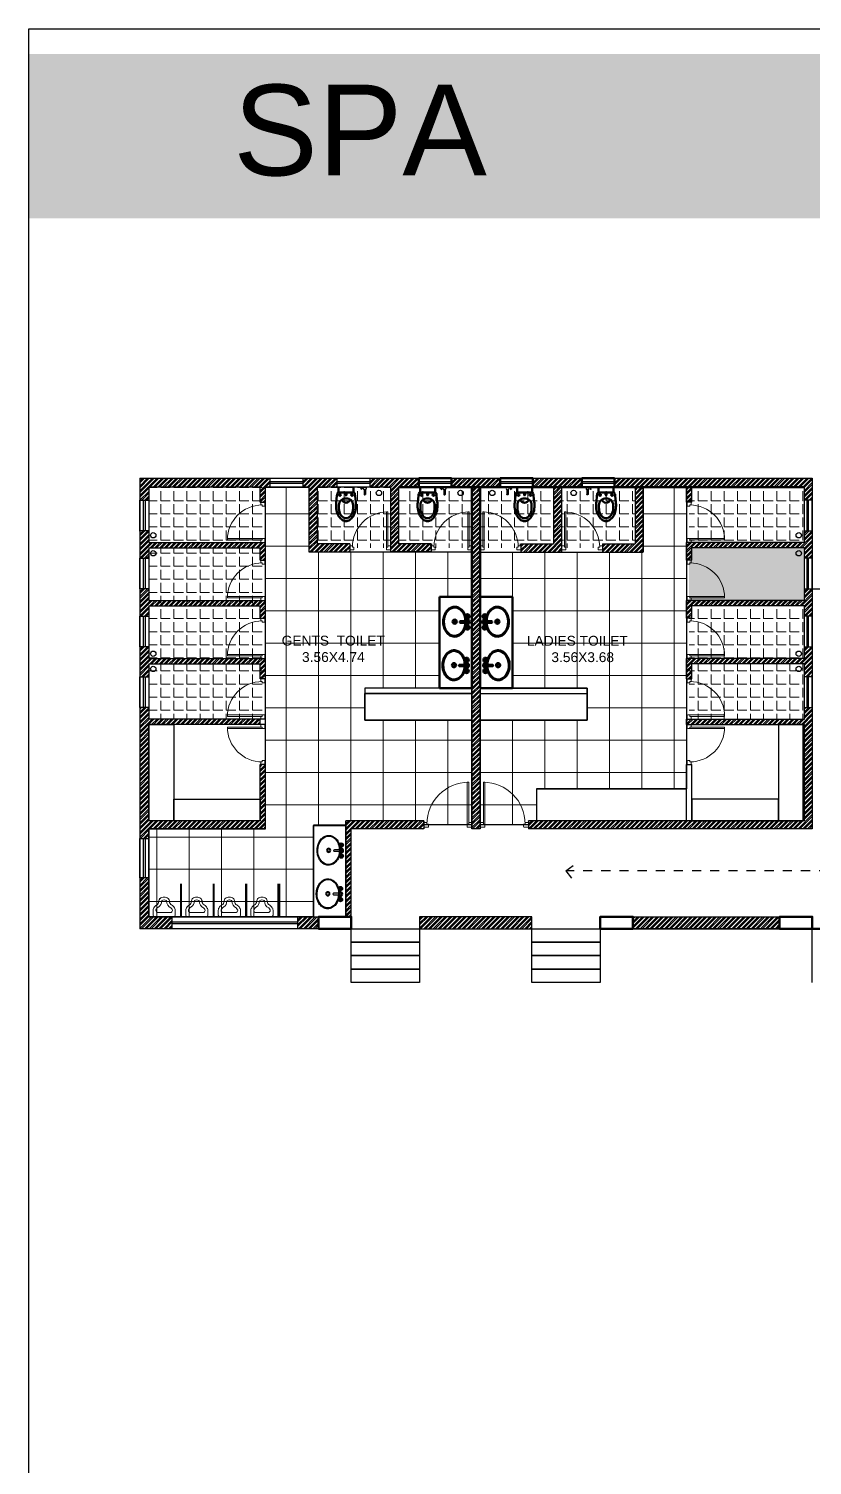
# Model space of a CAD drawing. Header units: millimetres. Extents: x 1521 to 3683, y 1649 to 3322.
# Drawn here: x 1597.87 to 1606.5, y 1661.38 to 1677.22 of the extents above; entities that cross this region are included whole.
import ezdxf

# ---------------------------------------------------------------- set-up
doc = ezdxf.new("R2010")
doc.units = ezdxf.units.MM
doc.header["$LTSCALE"] = 0.1
doc.linetypes.add('DASHED2', pattern=[0.375, 0.25, -0.125])
for name, color, linetype, lineweight in [('DOOR', 8, 'Continuous', 15), ('ELEVATION', 54, 'Continuous', 9), ('plan wall', 7, 'Continuous', 25), ('WALL', 7, 'Continuous', 50)]:
    doc.layers.add(name, color=color, linetype=linetype, lineweight=lineweight)
doc.styles.add('WORKING', font='ARIALN.TTF')
pattern_1 = [(45, (959.437575, 807.466503), (-0.0265249055, 0.0265249055), []), (45, (959.437575, 807.48526), (-0.0265249055, 0.0265249055), [])]
pattern_2 = [(0, (684.8491, 958.43004), (0, 0.144420742), [0.105033267, -0.039387475]), (90, (684.8491, 958.43004), (-0.144420742, 0), [0.105033267, -0.039387475])]
pattern_3 = [(0, (684.8491, 958.43004), (0, 0.35636287), []), (90, (684.8491, 958.43004), (-0.35636287, 0), [])]

# ---------------------------------------------------------------- blocks, each defined once
blk = doc.blocks.new('D75')
at = {"layer": 'DOOR'}
for p, q in [((0.05, 0.7), (0.05, 0.675)), ((0.05, 0.7), (0.075, 0.7)), ((0.05, 0.05), (0.05, 0.075)), ((0.05, 0.05), (0.075, 0.05))]:
    blk.add_line(p, q, dxfattribs=at)
for points in [[(0.075, 0.7), (0.075, 0.75), (0, 0.75), (0, 0.685)], [(0.01, 0.675), (0.05, 0.675)], [(0.075, 0.05), (0.075, 0), (0, 0), (0, 0.065)], [(0.01, 0.075), (0.05, 0.075)]]:
    blk.add_lwpolyline(points, dxfattribs=at)
blk.add_lwpolyline([(0.05, 0.075), (0.05, 0.05), (0.7, 0.05), (0.7, 0.075)], close=True, dxfattribs=at)
for centre, radius, start, end in [((0.01, 0.685), 0.01, 180, 270), ((0.05, 0.05), 0.65, 0, 90), ((0.01, 0.065), 0.01, 90, 180)]:
    blk.add_arc(centre, radius, start, end, dxfattribs=at)
blk = doc.blocks.new('Faucet - Bathroom top')
for p, q in [((-4.107, 0.125), (-4.375, 0.125)), ((-3.75, 0.4788), (-3.75, 0.75)), ((-3.5, 0.482), (-3.5, 0.75)), ((-3.1461, 0.125), (-2.875, 0.125)), ((3.143, 0.125), (2.875, 0.125)), ((3.5, 0.4788), (3.5, 0.75)), ((3.75, 0.482), (3.75, 0.75)), ((4.1039, 0.125), (4.375, 0.125)), ((-4.1039, -0.125), (-4.375, -0.125)), ((-3.75, -0.4821), (-3.75, -0.75)), ((-3.5, -0.4789), (-3.5, -0.75)), ((-3.143, -0.125), (-2.875, -0.125)), ((-0.5, -0.8639), (-0.5, -4.5)), ((0.5, -4.5), (0.5, -0.8631)), ((3.1461, -0.125), (2.875, -0.125)), ((3.5, -0.4821), (3.5, -0.75)), ((3.75, -0.4789), (3.75, -0.75)), ((4.107, -0.125), (4.375, -0.125))]:
    blk.add_line(p, q)
for centre, radius in [((-3.625, 0), 1.375), ((-4.625, 0), 0.2795), ((-3.625, 0), 0.5), ((-3.625, 1), 0.2795), ((-2.625, 0), 0.2795), ((0, 0), 0.5), ((3.625, 0), 1.375), ((2.625, 0), 0.2795), ((3.625, 0), 0.5), ((3.625, 1), 0.2795), ((4.625, 0), 0.2795), ((-3.625, -1), 0.2795), ((3.625, -1), 0.2795)]:
    blk.add_circle(centre, radius)
for centre, radius, start, end in [((-3.625, 0), 1, 105.2407, 164.2093), ((-3.625, 0), 1, 16.44125, 74.07887), ((0, 0), 1.5, 289.6514, 250.3603), ((0, 0), 1, 300.3431, 239.7554), ((3.625, 0), 1, 106.12, 164.0884), ((3.625, 0), 1, 16.23422, 73.90469), ((-3.625, 0), 1, 196.2342, 253.9047), ((-3.625, 0), 1, 286.12, 344.0884), ((0, -4.5), 0.5, 180, 0), ((3.625, 0), 1, 196.4413, 254.0789), ((3.625, 0), 1, 285.2407, 344.2093)]:
    blk.add_arc(centre, radius, start, end)
blk = doc.blocks.new('A$C491C4D06')
for p, q in [((0.102, 0.686), (-0.504, 0.687)), ((-0.504, 0.687), (-0.504, -1.017)), ((0.102, -1.017), (0.102, 0.686)), ((0.102, -1.017), (-0.504, -1.017))]:
    blk.add_line(p, q)
for centre, radius in [((-0.182, 0.225), 0.0386), ((-0.182, 0.225), 0.0243), ((-0.168, -0.587), 0.0386), ((-0.168, -0.587), 0.0243)]:
    blk.add_circle(centre, radius)
at = {"extrusion": (0, 0, -1)}
for centre in [(-0.182, 0.225), (-0.168, -0.587)]:
    blk.add_ellipse(centre, major_axis=(0.006, -0.265), ratio=0.757949, dxfattribs=at)
for points in [[(-0.176, -0.055), (-0.193, -0.055), (-0.21, -0.053), (-0.252, -0.041), (-0.278, -0.027), (-0.323, 0.012), (-0.342, 0.036), (-0.373, 0.093), (-0.384, 0.124), (-0.397, 0.191), (-0.399, 0.225), (-0.393, 0.293), (-0.386, 0.326), (-0.361, 0.387), (-0.345, 0.414), (-0.305, 0.459), (-0.281, 0.477), (-0.23, 0.5), (-0.203, 0.505), (-0.148, 0.502), (-0.121, 0.494), (-0.072, 0.466), (-0.049, 0.445), (-0.012, 0.396), (0.003, 0.367), (0.025, 0.305), (0.031, 0.271), (0.034, 0.202), (0.031, 0.168), (0.014, 0.103), (0.002, 0.073), (-0.032, 0.02), (-0.053, -0.003), (-0.099, -0.037), (-0.125, -0.048), (-0.16, -0.054), (-0.168, -0.055), (-0.176, -0.055)], [(-0.162, -0.867), (-0.179, -0.867), (-0.195, -0.865), (-0.238, -0.853), (-0.263, -0.839), (-0.308, -0.8), (-0.328, -0.776), (-0.358, -0.719), (-0.37, -0.688), (-0.383, -0.621), (-0.385, -0.587), (-0.379, -0.519), (-0.371, -0.486), (-0.347, -0.425), (-0.33, -0.398), (-0.29, -0.353), (-0.267, -0.335), (-0.216, -0.312), (-0.188, -0.307), (-0.134, -0.31), (-0.107, -0.318), (-0.058, -0.346), (-0.035, -0.367), (0.003, -0.416), (0.018, -0.445), (0.039, -0.508), (0.046, -0.541), (0.048, -0.61), (0.045, -0.644), (0.029, -0.709), (0.016, -0.74), (-0.017, -0.792), (-0.038, -0.815), (-0.085, -0.849), (-0.111, -0.86), (-0.146, -0.866), (-0.154, -0.867), (-0.162, -0.867)]]:
    blk.add_open_spline(points, degree=3, knots=[0, 0, 0, 0, 0.226401, 0.226401, 0.598061, 0.598061, 0.969721, 0.969721, 1.341381, 1.341381, 1.713041, 1.713041, 2.084701, 2.084701, 2.456361, 2.456361, 2.828021, 2.828021, 3.199681, 3.199681, 3.571341, 3.571341, 3.943001, 3.943001, 4.314661, 4.314661, 4.686321, 4.686321, 5.057982, 5.057982, 5.429642, 5.429642, 5.801302, 5.801302, 6.172962, 6.172962, 6.283185, 6.283185, 6.283185, 6.283185])
at = {"xscale": -0.0285377218567646, "yscale": 0.0285377218567646, "zscale": 0.0285377218568328, "rotation": 90}
for p in [(-0.419, 0.22), (-0.404, -0.592)]:
    blk.add_blockref('Faucet - Bathroom top', p, dxfattribs=at)
blk = doc.blocks.new('ura')
for p, q in [((66.969, 30.005), (66.969, 30.093)), ((67.344, 29.98), (66.994, 29.98)), ((67.019, 30.09), (67.019, 30.093)), ((67.169, 30.05), (67.059, 30.05)), ((67.279, 30.05), (67.169, 30.05)), ((67.319, 30.093), (67.319, 30.09)), ((67.369, 30.093), (67.369, 30.005))]:
    blk.add_line(p, q)
for centre, radius, start, end in [((67.044, 30.093), 0.075, 156.1133, 180), ((67.114, 30.062), 0.152, 128.8839, 156.1133), ((66.993, 30.256), 0.0797, 288.7154, 341.4146), ((67.114, 30.062), 0.102, 132.7845, 156.1133), ((66.993, 30.256), 0.13, 293.4922, 346.4131), ((67.189, 30.234), 0.12, 147.0632, 181.9449), ((67.109, 30.286), 0.025, 125.1069, 148.188), ((67.168, 30.203), 0.127, 89.6001, 125.1069), ((67.189, 30.234), 0.0704, 150.6587, 187.4696), ((67.168, 30.203), 0.0769, 89.34, 121.488), ((67.169, 30.203), 0.127, 54.8931, 90.3999), ((67.169, 30.203), 0.0769, 58.512, 90.66), ((67.148, 30.234), 0.0704, 19.899, 29.3413), ((67.344, 30.256), 0.13, 178.8425, 246.5078), ((67.228, 30.286), 0.025, 31.812, 54.8931), ((67.148, 30.234), 0.12, 358.0551, 32.9368), ((67.344, 30.256), 0.0797, 198.5854, 251.2846), ((67.223, 30.062), 0.102, 23.8867, 47.2155), ((67.223, 30.062), 0.152, 23.8867, 51.1161), ((67.294, 30.093), 0.075, 0, 23.8867), ((66.994, 30.005), 0.025, 180, 270), ((67.044, 30.093), 0.025, 156.1133, 180), ((67.059, 30.09), 0.04, 180, 270), ((67.279, 30.09), 0.04, 270, 0), ((67.294, 30.093), 0.025, 360, 23.8867), ((67.344, 30.005), 0.025, 270, 360)]:
    blk.add_arc(centre, radius, start, end)
blk = doc.blocks.new('A$C3F6A36EA')
h = blk.add_hatch(color=10)
h.set_gradient(color1=(22, 110, 12), color2=(129, 189, 10), tint=0.46)
h.paths.add_polyline_path([(-44.213, 20.41), (-3.313, 20.41), (-3.313, 22.222), (-44.213, 22.222)])
at = {"color": 0}
blk.add_lwpolyline([(-44.213, 22.5), (-3.313, 22.5), (-3.313, -5.276), (-44.213, -5.276)], close=True, dxfattribs=at)
at = {"insert": (-41.959, 21.883), "char_height": 1, "width": 22.63115, "attachment_point": 1}
blk.add_mtext('{\\f@Arial Unicode MS|b0|i0|c0|p34;\\C255;\\c16777215;SPA}', dxfattribs=at)

msp = doc.modelspace()

# ---------------------------------------------------------------- hatches: boundary and pattern name
h = msp.add_hatch()
h.set_pattern_fill('STEEL', color=256, scale=0.011815, style=0)
h.set_pattern_definition(pattern_1)
h.paths.add_polyline_path([(1600.5265, 1672.2611), (1599.0903, 1672.2611), (1599.0903, 1672.0179), (1599.1897, 1672.0179), (1599.1897, 1672.1617), (1600.4175, 1672.1617), (1600.4175, 1671.9954), (1600.4766, 1671.9954), (1600.4766, 1672.1617), (1600.5265, 1672.1617)])
at = {"lineweight": 0}
h = msp.add_hatch(dxfattribs=at)
h.set_pattern_fill('ANGLE', color=9, scale=0.020676, style=0)
h.set_pattern_definition(pattern_2)
h.paths.add_polyline_path([(1600.447, 1671.5524), (1599.1897, 1671.5524), (1599.1897, 1672.1617), (1600.447, 1672.1617)])
h = msp.add_hatch(dxfattribs=at)
h.set_pattern_fill('NET', color=9, scale=0.11224, style=0)
h.set_pattern_definition(pattern_3)
h.paths.add_polyline_path([(1600.4766, 1668.3951), (1600.4766, 1672.1617), (1600.9538, 1672.1617), (1600.9538, 1671.4501), (1602.7508, 1671.4501), (1602.7514, 1670.9519), (1602.3928, 1670.9514), (1602.3928, 1669.9455), (1601.5693, 1669.9455), (1601.5693, 1669.592), (1602.7508, 1669.592), (1602.7508, 1668.4394), (1602.2191, 1668.4394), (1602.2191, 1668.4837), (1601.361, 1668.4837), (1601.361, 1668.435), (1601.003, 1668.4345), (1601.003, 1667.425), (1599.1897, 1667.425), (1599.1897, 1668.3951)])
h = msp.add_hatch()
h.set_pattern_fill('STEEL', color=256, scale=0.011815, style=0)
h.set_pattern_definition(pattern_1)
h.paths.add_polyline_path([(1601.2661, 1672.2611), (1600.8858, 1672.2611), (1600.8858, 1672.1617), (1600.9538, 1672.1617), (1600.9538, 1671.4501), (1601.403, 1671.4501), (1601.4031, 1671.5382), (1601.0436, 1671.5382), (1601.0436, 1672.1617), (1601.2661, 1672.1617)])
h.paths.add_polyline_path([(1602.1646, 1672.2611), (1601.6254, 1672.2611), (1601.6254, 1672.1617), (1601.8523, 1672.1617), (1601.8523, 1671.5151), (1601.8523, 1671.5151), (1601.8523, 1671.4702), (1601.8523, 1671.4702), (1601.8523, 1671.4501), (1602.3006, 1671.4501), (1602.3007, 1671.5382), (1601.9421, 1671.5386), (1601.9421, 1672.1617), (1602.1646, 1672.1617)])
h.paths.add_polyline_path([(1603.0631, 1672.2611), (1602.5239, 1672.2611), (1602.5239, 1672.1617), (1603.0631, 1672.1617)])
h.paths.add_polyline_path([(1603.9617, 1672.2611), (1603.4224, 1672.2611), (1603.4224, 1672.1617), (1603.9617, 1672.1617)])
h = msp.add_hatch(dxfattribs=at)
h.set_pattern_fill('ANGLE', color=9, scale=0.020676, style=0)
h.set_pattern_definition(pattern_2)
h.paths.add_polyline_path([(1601.0436, 1672.1617), (1601.8523, 1672.1617), (1601.8523, 1671.4927), (1601.4031, 1671.4927), (1601.4031, 1671.5382), (1601.0436, 1671.5382)])
h = msp.add_hatch(dxfattribs=at)
h.set_pattern_fill('ANGLE', color=9, scale=0.020676, style=0)
h.set_pattern_definition(pattern_2)
h.paths.add_polyline_path([(1601.9421, 1672.1617), (1602.7508, 1672.1617), (1602.7509, 1671.4927), (1602.3016, 1671.4927), (1602.3016, 1671.5382), (1601.9421, 1671.5382)])
h = msp.add_hatch()
h.set_pattern_fill('STEEL', color=256, scale=0.011815, style=0)
h.set_pattern_definition(pattern_1)
h.paths.add_polyline_path([(1602.7508, 1672.1617), (1602.8407, 1672.1617), (1602.8407, 1668.3951), (1602.7508, 1668.3951)])
h = msp.add_hatch(dxfattribs=at)
h.set_pattern_fill('ANGLE', color=9, scale=0.020676, style=0)
h.set_pattern_definition(pattern_2)
h.paths.add_polyline_path([(1603.6493, 1672.1617), (1602.8407, 1672.1617), (1602.8406, 1671.4927), (1603.2898, 1671.4927), (1603.2898, 1671.5382), (1603.6493, 1671.5382)])
h = msp.add_hatch(dxfattribs=at)
h.set_pattern_fill('NET', color=9, scale=0.11224, style=0)
h.set_pattern_definition(pattern_3)
h.paths.add_polyline_path([(1604.6377, 1672.1617), (1605.1149, 1672.1617), (1605.1149, 1668.8381), (1603.4609, 1668.8381), (1603.4609, 1668.4837), (1603.3723, 1668.4837), (1603.3723, 1668.4394), (1602.8407, 1668.4394), (1602.8407, 1669.592), (1604.0221, 1669.592), (1604.0221, 1669.9455), (1603.1987, 1669.9455), (1603.1987, 1670.9514), (1602.8407, 1670.9519), (1602.8413, 1671.4476), (1603.7392, 1671.4476), (1604.6377, 1671.4476)])
h = msp.add_hatch()
h.set_pattern_fill('STEEL', color=256, scale=0.011815, style=0)
h.set_pattern_definition([(45, (0, 93.147764), (-0.02652490555, 0.02652490555), []), (45, (0, 93.16652), (-0.02652490555, 0.02652490555), [])])
h.paths.add_polyline_path([(1603.7392, 1671.5151), (1603.7392, 1672.1617), (1603.6493, 1672.1617), (1603.6493, 1671.5386), (1603.2907, 1671.5382), (1603.2909, 1671.4476), (1603.7392, 1671.4476), (1603.7392, 1671.4702), (1603.7391, 1671.4702), (1603.7391, 1671.5151)])
h.paths.add_polyline_path([(1604.6377, 1672.1617), (1604.5478, 1672.1617), (1604.5478, 1671.5382), (1604.1883, 1671.5382), (1604.1884, 1671.4501), (1604.6377, 1671.4501)])
h = msp.add_hatch(dxfattribs=at)
h.set_pattern_fill('ANGLE', color=9, scale=0.020676, style=0)
h.set_pattern_definition(pattern_2)
h.paths.add_polyline_path([(1604.5478, 1672.1617), (1603.7392, 1672.1617), (1603.7391, 1671.4927), (1604.1884, 1671.4927), (1604.1884, 1671.5382), (1604.5478, 1671.5382)])
h = msp.add_hatch()
h.set_pattern_fill('STEEL', color=256, scale=0.011815, style=0)
h.set_pattern_definition(pattern_1)
h.paths.add_polyline_path([(1606.5012, 1671.6802), (1606.4125, 1671.6802), (1606.4125, 1671.5524), (1605.1149, 1671.5524), (1605.1149, 1671.3565), (1605.1739, 1671.3565), (1605.1739, 1671.4933), (1606.4125, 1671.4933), (1606.4125, 1671.379), (1606.5012, 1671.379)])
h.paths.add_polyline_path([(1606.5012, 1672.2611), (1604.3209, 1672.2611), (1604.3209, 1672.1617), (1606.4125, 1672.1617), (1606.4125, 1672.0179), (1606.5012, 1672.0179)])
h = msp.add_hatch()
h.set_pattern_fill('STEEL', color=256, scale=0.011815, style=0)
h.set_pattern_definition(pattern_1)
h.paths.add_polyline_path([(1605.1739, 1672.1617), (1605.1149, 1672.1617), (1605.1149, 1671.9954), (1605.1739, 1671.9954)])
h = msp.add_hatch(dxfattribs=at)
h.set_pattern_fill('ANGLE', color=9, scale=0.020676, style=0)
h.set_pattern_definition(pattern_2)
h.paths.add_polyline_path([(1605.1444, 1671.5524), (1606.4018, 1671.5524), (1606.4018, 1672.1617), (1605.1444, 1672.1617)])
h = msp.add_hatch()
h.set_pattern_fill('STEEL', color=256, scale=0.011815, style=0)
h.set_pattern_definition(pattern_1)
h.paths.add_polyline_path([(1600.4766, 1671.5524), (1599.1897, 1671.5524), (1599.1897, 1671.6802), (1599.0903, 1671.6802), (1599.0903, 1671.379), (1599.1897, 1671.379), (1599.1897, 1671.4933), (1600.4175, 1671.4933), (1600.4175, 1671.3565), (1600.4766, 1671.3565)])
h.paths.add_polyline_path([(1600.4766, 1670.9135), (1599.1897, 1670.9135), (1599.1897, 1671.0412), (1599.0903, 1671.0412), (1599.0903, 1670.74), (1599.1897, 1670.74), (1599.1897, 1670.8544), (1600.4175, 1670.8544), (1600.4175, 1670.7176), (1600.4766, 1670.7176)])
h.paths.add_polyline_path([(1600.4766, 1670.2745), (1599.1897, 1670.2745), (1599.1897, 1670.4023), (1599.0903, 1670.4023), (1599.0903, 1670.0716), (1599.1897, 1670.0716), (1599.1897, 1670.2155), (1600.4175, 1670.2155), (1600.4175, 1670.0491), (1600.4766, 1670.0491)])
h = msp.add_hatch(dxfattribs=at)
h.set_pattern_fill('ANGLE', color=9, scale=0.020676, style=0)
h.set_pattern_definition(pattern_2)
h.paths.add_polyline_path([(1600.447, 1670.8839), (1599.1897, 1670.8839), (1599.1897, 1671.4933), (1600.447, 1671.4933)])
h = msp.add_hatch(dxfattribs=at)
h.set_pattern_fill('ANGLE', color=9, scale=0.020676, style=0)
h.set_pattern_definition(pattern_2)
h.paths.add_polyline_path([(1605.1444, 1670.8839), (1606.4018, 1670.8839), (1606.4018, 1671.4933), (1605.1444, 1671.4933)])
h.paths.add_polyline_path([(1625.1662, 1661.4813), (1625.1662, 1662.2492), (1624.4574, 1662.2492), (1624.4574, 1662.1931), (1624.4131, 1662.193), (1624.4131, 1661.7438), (1624.4574, 1661.7438), (1624.4574, 1661.4813)])
h = msp.add_hatch()
h.set_pattern_fill('STEEL', color=256, scale=0.011815, style=0)
h.set_pattern_definition(pattern_1)
h.paths.add_polyline_path([(1606.5012, 1670.4023), (1606.4125, 1670.4023), (1606.4125, 1670.2745), (1605.1149, 1670.2745), (1605.1149, 1670.0491), (1605.1739, 1670.0491), (1605.1739, 1670.2155), (1606.4125, 1670.2155), (1606.4125, 1670.0716), (1606.5012, 1670.0716)])
h.paths.add_polyline_path([(1606.5012, 1671.0412), (1606.4125, 1671.0412), (1606.4125, 1670.9135), (1605.1149, 1670.9135), (1605.1149, 1670.7176), (1605.1739, 1670.7176), (1605.1739, 1670.8544), (1606.4125, 1670.8544), (1606.4125, 1670.74), (1606.5012, 1670.74)])
h = msp.add_hatch(dxfattribs=at)
h.set_pattern_fill('ANGLE', color=9, scale=0.020676, style=0)
h.set_pattern_definition(pattern_2)
h.paths.add_polyline_path([(1600.447, 1670.245), (1599.1897, 1670.245), (1599.1897, 1670.8544), (1600.447, 1670.8544)])
h = msp.add_hatch(dxfattribs=at)
h.set_pattern_fill('ANGLE', color=9, scale=0.020676, style=0)
h.set_pattern_definition(pattern_2)
h.paths.add_polyline_path([(1605.1444, 1670.245), (1606.4018, 1670.245), (1606.4018, 1670.8544), (1605.1444, 1670.8544)])
h = msp.add_hatch(dxfattribs=at)
h.set_pattern_fill('ANGLE', color=9, scale=0.020676, style=0)
h.set_pattern_definition(pattern_2)
h.paths.add_polyline_path([(1600.447, 1669.6061), (1599.1897, 1669.6061), (1599.1897, 1670.2155), (1600.447, 1670.2155)])
h = msp.add_hatch(dxfattribs=at)
h.set_pattern_fill('ANGLE', color=9, scale=0.020676, style=0)
h.set_pattern_definition(pattern_2)
h.paths.add_polyline_path([(1605.1444, 1669.6061), (1606.4018, 1669.6061), (1606.4018, 1670.2155), (1605.1444, 1670.2155)])
h = msp.add_hatch()
h.set_pattern_fill('STEEL', color=256, scale=0.011815, style=0)
h.set_pattern_definition(pattern_1)
h.paths.add_polyline_path([(1599.1897, 1669.547), (1599.4635, 1669.547), (1600.4175, 1669.547), (1600.4175, 1669.6061), (1599.1897, 1669.6061), (1599.1897, 1669.7339), (1599.0903, 1669.7339), (1599.0903, 1668.29), (1599.1897, 1668.29), (1599.1897, 1668.3951), (1600.4766, 1668.3951), (1600.4766, 1669.1035), (1600.4175, 1669.1035), (1600.4175, 1668.4837), (1599.4635, 1668.4837), (1599.1897, 1668.4837)])
h = msp.add_hatch()
h.set_pattern_fill('STEEL', color=256, scale=0.011815, style=0)
h.set_pattern_definition(pattern_1)
h.paths.add_polyline_path([(1606.5012, 1669.7339), (1606.4125, 1669.7339), (1606.4125, 1669.6061), (1605.1149, 1669.6061), (1605.1149, 1669.547), (1606.4125, 1669.547), (1606.4125, 1668.4837), (1603.3723, 1668.4837), (1603.3723, 1668.4394), (1603.3723, 1668.4128), (1603.3723, 1668.3951), (1606.5012, 1668.3951)])
h = msp.add_hatch()
h.set_pattern_fill('STEEL', color=256, scale=0.011815, style=0)
h.set_pattern_definition(pattern_1)
h.paths.add_polyline_path([(1602.2191, 1668.4837), (1601.361, 1668.4837), (1601.361, 1668.435), (1601.361, 1668.435), (1601.361, 1667.4286), (1601.361, 1667.425), (1601.42, 1667.425), (1601.42, 1668.3951), (1602.2191, 1668.3951)])
h = msp.add_hatch()
h.set_pattern_fill('STEEL', color=256, scale=0.011815, style=0)
h.set_pattern_definition(pattern_1)
h.paths.add_polyline_path([(1599.4484, 1667.425), (1599.1897, 1667.425), (1599.1897, 1667.8538), (1599.0903, 1667.8538), (1599.0903, 1667.2934), (1599.4484, 1667.2934)])
h = msp.add_hatch()
h.set_pattern_fill('STEEL', color=256, scale=0.011815, style=0)
h.set_pattern_definition(pattern_1)
h.paths.add_polyline_path([(1601.0606, 1667.425), (1600.8298, 1667.425), (1600.8298, 1667.2971), (1600.8298, 1667.2934), (1601.0606, 1667.2934)])
h = msp.add_hatch()
h.set_pattern_fill('STEEL', color=256, scale=0.011815, style=0)
h.set_pattern_definition(pattern_1)
h.paths.add_polyline_path([(1602.1733, 1667.425), (1602.1733, 1667.2934), (1603.4118, 1667.2934), (1603.4118, 1667.425)])
h = msp.add_hatch()
h.set_pattern_fill('STEEL', color=256, scale=0.011815, style=0)
h.set_pattern_definition(pattern_1)
h.paths.add_polyline_path([(1604.5244, 1667.425), (1606.1418, 1667.425), (1606.1418, 1667.2934), (1604.5244, 1667.2934)])
h.paths.add_polyline_path([(1608.4229, 1667.4155), (1610.0501, 1667.4155), (1610.0501, 1667.2934), (1608.4229, 1667.2934)])
h.paths.add_polyline_path([(1610.2942, 1667.4182), (1612.4366, 1667.4182), (1612.4366, 1667.2934), (1610.2942, 1667.2934)])

# ---------------------------------------------------------------- linework, layer by layer
for p, q in [((1599.0903, 1672.2611), (1606.5012, 1672.2611)), ((1599.0903, 1672.2611), (1599.0903, 1667.2934)), ((1600.4175, 1672.1617), (1599.1897, 1672.1617)), ((1599.1897, 1672.1617), (1599.1897, 1671.5524)), ((1600.4175, 1671.9954), (1600.4175, 1672.1617)), ((1600.9538, 1672.1617), (1600.4766, 1672.1617)), ((1600.4766, 1671.9954), (1600.4766, 1672.1617)), ((1600.9538, 1672.1617), (1600.9538, 1671.4501)), ((1601.0436, 1672.1617), (1601.0436, 1671.5382)), ((1601.8523, 1672.1617), (1601.0436, 1672.1617)), ((1601.8523, 1672.1617), (1601.8523, 1671.4489)), ((1601.9421, 1672.1617), (1601.9421, 1671.5386)), ((1602.7508, 1672.1617), (1602.7508, 1668.3951)), ((1602.8407, 1672.1617), (1602.8407, 1668.3951)), ((1603.6493, 1672.1617), (1603.6493, 1671.5386)), ((1603.7392, 1672.1617), (1603.7392, 1671.4476)), ((1604.5478, 1672.1617), (1604.5478, 1671.5382)), ((1604.6377, 1672.1617), (1604.6377, 1671.4501)), ((1605.1149, 1671.9954), (1605.1149, 1672.1617)), ((1605.1739, 1671.9954), (1605.1739, 1672.1617)), ((1606.4125, 1672.1617), (1606.4125, 1671.5524)), ((1606.5012, 1672.2611), (1606.5012, 1672.1617)), ((1606.5012, 1672.2611), (1606.5012, 1671.0412)), ((1606.5012, 1672.1617), (1606.5012, 1668.3951)), ((1600.4175, 1671.9954), (1600.4766, 1671.9954)), ((1605.1739, 1671.9954), (1605.1149, 1671.9954)), ((1599.1897, 1671.5524), (1600.4766, 1671.5524)), ((1600.4766, 1671.3565), (1600.4766, 1671.5524)), ((1601.4031, 1671.5382), (1601.0436, 1671.5382)), ((1601.4031, 1671.5382), (1601.403, 1671.4501)), ((1602.3007, 1671.5382), (1601.9421, 1671.5386)), ((1602.3007, 1671.5382), (1602.3006, 1671.4483)), ((1603.2907, 1671.5382), (1603.6493, 1671.5386)), ((1603.2907, 1671.5382), (1603.2909, 1671.4483)), ((1604.1883, 1671.5382), (1604.1884, 1671.4476)), ((1604.1883, 1671.5382), (1604.5478, 1671.5382)), ((1605.1149, 1671.3565), (1605.1149, 1671.5524)), ((1606.4125, 1671.5524), (1605.1149, 1671.5524)), ((1599.1897, 1671.4933), (1599.1897, 1670.9135)), ((1599.1897, 1671.4933), (1600.4175, 1671.4933)), ((1600.4175, 1671.3565), (1600.4175, 1671.4933)), ((1600.4175, 1671.3565), (1600.4766, 1671.3565)), ((1600.9538, 1671.4501), (1601.403, 1671.4501)), ((1602.3006, 1671.4483), (1601.8523, 1671.4489)), ((1605.1739, 1671.3565), (1605.1149, 1671.3565)), ((1605.1739, 1671.3565), (1605.1739, 1671.4933)), ((1606.4125, 1671.4933), (1605.1739, 1671.4933)), ((1606.4125, 1671.4933), (1606.4125, 1670.9135)), ((1606.5012, 1671.0413), (1608.2982, 1671.0414)), ((1599.1897, 1670.9135), (1600.4766, 1670.9135)), ((1600.4766, 1670.7176), (1600.4766, 1670.9135)), ((1605.1149, 1670.7176), (1605.1149, 1670.9135)), ((1606.4125, 1670.9135), (1605.1149, 1670.9135)), ((1599.1897, 1670.8544), (1599.1897, 1670.2745)), ((1599.1897, 1670.8544), (1600.4175, 1670.8544)), ((1600.4175, 1670.7176), (1600.4175, 1670.8544)), ((1605.1739, 1670.7176), (1605.1739, 1670.8544)), ((1606.4125, 1670.8544), (1605.1739, 1670.8544)), ((1606.4125, 1670.8544), (1606.4125, 1670.2745)), ((1600.4175, 1670.7176), (1600.4766, 1670.7176)), ((1605.1739, 1670.7176), (1605.1149, 1670.7176)), ((1599.1897, 1670.2745), (1600.4766, 1670.2745)), ((1600.4766, 1670.0491), (1600.4766, 1670.2745)), ((1605.1149, 1670.0491), (1605.1149, 1670.2745)), ((1606.4125, 1670.2745), (1605.1149, 1670.2745)), ((1599.1897, 1670.2155), (1599.1897, 1669.6061)), ((1599.1897, 1670.2155), (1600.4175, 1670.2155)), ((1600.4175, 1670.0491), (1600.4175, 1670.2155)), ((1605.1739, 1670.0491), (1605.1739, 1670.2155)), ((1606.4125, 1670.2155), (1605.1739, 1670.2155)), ((1606.4125, 1670.2155), (1606.4125, 1669.6061)), ((1600.4766, 1670.0491), (1600.4175, 1670.0491)), ((1602.7508, 1669.9455), (1601.5693, 1669.9455)), ((1601.5693, 1669.9455), (1601.5693, 1669.8864)), ((1602.8407, 1669.9455), (1604.0221, 1669.9455)), ((1604.0221, 1669.9455), (1604.0221, 1669.8864)), ((1605.1149, 1670.0491), (1605.1739, 1670.0491)), ((1602.7508, 1669.8864), (1601.5693, 1669.8864)), ((1602.8407, 1669.8864), (1604.0221, 1669.8864)), ((1600.4766, 1669.6061), (1599.1897, 1669.6061)), ((1600.4766, 1669.547), (1599.1897, 1669.547)), ((1599.1897, 1669.547), (1599.1897, 1668.4837)), ((1600.4175, 1669.547), (1600.4175, 1669.6061)), ((1600.4766, 1669.547), (1600.4766, 1669.6061)), ((1605.1149, 1669.6061), (1606.4162, 1669.6061)), ((1605.1149, 1669.547), (1605.1149, 1669.6061)), ((1605.1149, 1669.547), (1606.4162, 1669.547)), ((1606.4125, 1669.547), (1606.4125, 1668.4837)), ((1600.4175, 1668.4837), (1600.4175, 1669.1035)), ((1600.4766, 1669.1035), (1600.4175, 1669.1035)), ((1600.4766, 1668.4837), (1600.4766, 1669.1035)), ((1605.1149, 1668.4837), (1605.1149, 1669.104)), ((1605.1149, 1669.104), (1605.1739, 1669.104)), ((1605.1739, 1668.4837), (1605.1739, 1669.104)), ((1603.4609, 1668.8381), (1603.4609, 1668.4837)), ((1603.4609, 1668.8381), (1605.1149, 1668.8381)), ((1600.4175, 1668.4837), (1599.1897, 1668.4837)), ((1600.4766, 1668.3951), (1599.1897, 1668.3951)), ((1599.1897, 1668.3951), (1599.1897, 1667.425)), ((1600.4766, 1668.3951), (1600.4766, 1668.4837)), ((1602.2191, 1668.4837), (1601.361, 1668.4837)), ((1601.361, 1667.4286), (1601.361, 1668.4837)), ((1602.2191, 1668.3951), (1601.42, 1668.3951)), ((1601.42, 1667.425), (1601.42, 1668.3951)), ((1602.2191, 1668.4837), (1602.2191, 1668.3951)), ((1602.8407, 1668.3951), (1602.7508, 1668.3951)), ((1603.3723, 1668.4837), (1603.3723, 1668.3951)), ((1606.4125, 1668.4837), (1603.3723, 1668.4837)), ((1606.5012, 1668.3951), (1603.3723, 1668.3951)), ((1599.1897, 1667.425), (1601.0606, 1667.425)), ((1600.8298, 1667.425), (1600.8298, 1667.2971)), ((1604.5244, 1667.425), (1606.1418, 1667.425)), ((1601.0606, 1667.2934), (1599.0903, 1667.2934)), ((1601.42, 1667.2934), (1604.165, 1667.2934)), ((1604.5244, 1667.2934), (1606.1416, 1667.2936)), ((1606.5012, 1666.7026), (1606.5012, 1667.2933))]:
    msp.add_line(p, q)
at = {"color": 253}
msp.add_line((1606.5012, 1671.0412), (1608.2982, 1671.0413), dxfattribs=at)
at = {"linetype": 'DASHED2'}
for p, q in [((1603.7869, 1667.9323), (1603.8796, 1668.0014)), ((1606.8763, 1667.9323), (1603.7869, 1667.9323)), ((1603.7869, 1667.9323), (1603.8564, 1667.8398))]:
    msp.add_line(p, q, dxfattribs=at)
for points in [[(1600.4766, 1668.3951), (1600.4766, 1672.1617), (1600.9538, 1672.1617), (1600.9538, 1671.4501), (1602.7508, 1671.4501), (1602.7514, 1670.9519), (1602.3928, 1670.9514), (1602.3928, 1669.9455), (1601.5693, 1669.9455), (1601.5693, 1669.592), (1602.7508, 1669.592), (1602.7508, 1668.4394), (1602.2191, 1668.4394), (1602.2191, 1668.4837), (1601.361, 1668.4837), (1601.361, 1668.435), (1601.003, 1668.4345), (1601.003, 1667.425), (1599.1897, 1667.425), (1599.1897, 1668.3951), (1600.4766, 1668.3951)], [(1600.4766, 1672.1617), (1600.9538, 1672.1617), (1600.9538, 1671.4501)], [(1604.6377, 1672.1617), (1605.1149, 1672.1617), (1605.1149, 1668.8381), (1603.4609, 1668.8381), (1603.4609, 1668.4837), (1603.3723, 1668.4837), (1603.3723, 1668.4394), (1602.8407, 1668.4394), (1602.8407, 1669.592), (1604.0221, 1669.592), (1604.0221, 1669.9455), (1603.1987, 1669.9455), (1603.1987, 1670.9514), (1602.8407, 1670.9519), (1602.8413, 1671.4476), (1603.7392, 1671.4476), (1604.6377, 1671.4476), (1604.6377, 1672.1617), (1605.1149, 1672.1617), (1605.1149, 1668.8381)]]:
    msp.add_lwpolyline(points)
at = {"color": 253}
for points in [[(1600.5265, 1672.2611), (1600.8858, 1672.2611), (1600.8858, 1672.1617), (1600.5265, 1672.1617)], [(1600.5265, 1672.2232), (1600.8858, 1672.2232), (1600.8858, 1672.2024), (1600.5265, 1672.2024)], [(1601.2661, 1672.2611), (1601.6254, 1672.2611), (1601.6254, 1672.1617), (1601.2661, 1672.1617)], [(1601.2661, 1672.2232), (1601.6254, 1672.2232), (1601.6254, 1672.2024), (1601.2661, 1672.2024)], [(1602.1646, 1672.2232), (1602.5239, 1672.2232), (1602.5239, 1672.2024), (1602.1646, 1672.2024)], [(1603.0631, 1672.2232), (1603.4224, 1672.2232), (1603.4224, 1672.2024), (1603.0631, 1672.2024)], [(1603.9617, 1672.2232), (1604.3209, 1672.2232), (1604.3209, 1672.2024), (1603.9617, 1672.2024)], [(1599.0903, 1672.0179), (1599.1897, 1672.0179), (1599.1897, 1671.6802), (1599.0903, 1671.6802)], [(1599.13, 1672.0179), (1599.15, 1672.0179), (1599.15, 1671.6802), (1599.13, 1671.6802)], [(1606.5012, 1672.0179), (1606.4125, 1672.0179), (1606.4125, 1671.6802), (1606.5012, 1671.6802)], [(1606.4615, 1672.0179), (1606.4414, 1672.0179), (1606.4414, 1671.6802), (1606.4615, 1671.6802)], [(1599.0903, 1671.379), (1599.1897, 1671.379), (1599.1897, 1671.0412), (1599.0903, 1671.0412)], [(1599.13, 1671.379), (1599.15, 1671.379), (1599.15, 1671.0412), (1599.13, 1671.0412)], [(1606.5012, 1671.379), (1606.4125, 1671.379), (1606.4125, 1671.0412), (1606.5012, 1671.0412)], [(1606.4615, 1671.379), (1606.4414, 1671.379), (1606.4414, 1671.0412), (1606.4615, 1671.0412)], [(1599.0903, 1670.74), (1599.1897, 1670.74), (1599.1897, 1670.4023), (1599.0903, 1670.4023)], [(1599.13, 1670.74), (1599.15, 1670.74), (1599.15, 1670.4023), (1599.13, 1670.4023)], [(1606.5012, 1670.74), (1606.4125, 1670.74), (1606.4125, 1670.4023), (1606.5012, 1670.4023)], [(1606.4615, 1670.74), (1606.4414, 1670.74), (1606.4414, 1670.4023), (1606.4615, 1670.4023)], [(1599.0903, 1670.0716), (1599.1897, 1670.0716), (1599.1897, 1669.7339), (1599.0903, 1669.7339)], [(1599.13, 1670.0716), (1599.15, 1670.0716), (1599.15, 1669.7339), (1599.13, 1669.7339)], [(1601.42, 1667.2934), (1602.1733, 1667.2934), (1602.1733, 1667.1454), (1601.42, 1667.1454)], [(1603.4118, 1667.2934), (1604.165, 1667.2934), (1604.165, 1667.1454), (1603.4118, 1667.1454)], [(1601.42, 1667.1454), (1602.1733, 1667.1454), (1602.1733, 1666.9974), (1601.42, 1666.9974)], [(1603.4118, 1667.1454), (1604.165, 1667.1454), (1604.165, 1666.9974), (1603.4118, 1666.9974)], [(1601.42, 1666.9974), (1602.1733, 1666.9974), (1602.1733, 1666.8494), (1601.42, 1666.8494)], [(1603.4118, 1666.9974), (1604.165, 1666.9974), (1604.165, 1666.8494), (1603.4118, 1666.8494)], [(1601.42, 1666.8494), (1602.1733, 1666.8494), (1602.1733, 1666.7013), (1601.42, 1666.7013)], [(1603.4118, 1666.8494), (1604.165, 1666.8494), (1604.165, 1666.7013), (1603.4118, 1666.7013)]]:
    msp.add_lwpolyline(points, close=True, dxfattribs=at)
for points in [[(1602.7508, 1672.1617), (1602.8407, 1672.1617), (1602.8407, 1668.3951), (1602.7508, 1668.3951)], [(1606.5012, 1670.0716), (1606.4125, 1670.0716), (1606.4125, 1669.7339), (1606.5012, 1669.7339)], [(1606.4615, 1670.0716), (1606.4414, 1670.0716), (1606.4414, 1669.7339), (1606.4615, 1669.7339)], [(1601.5693, 1669.8864), (1602.7508, 1669.8864), (1602.7508, 1669.592), (1601.5693, 1669.592)], [(1602.8407, 1669.8864), (1604.0221, 1669.8864), (1604.0221, 1669.592), (1602.8407, 1669.592)], [(1599.1897, 1669.547), (1599.4635, 1669.547), (1599.4635, 1668.4837), (1599.1897, 1668.4837)], [(1606.4018, 1669.547), (1606.1279, 1669.547), (1606.1279, 1668.4837), (1606.4018, 1668.4837)], [(1599.4635, 1668.7241), (1600.4175, 1668.7241), (1600.4175, 1668.4837), (1599.4635, 1668.4837)], [(1606.1279, 1668.7241), (1605.1739, 1668.7241), (1605.1739, 1668.4837), (1606.1279, 1668.4837)], [(1599.0903, 1668.29), (1599.1897, 1668.29), (1599.1897, 1667.8538), (1599.0903, 1667.8538)], [(1599.13, 1668.29), (1599.15, 1668.29), (1599.15, 1667.8538), (1599.13, 1667.8538)], [(1599.4484, 1667.425), (1600.8298, 1667.425), (1600.8298, 1667.2934), (1599.4484, 1667.2934)], [(1603.4118, 1667.424), (1602.1733, 1667.424), (1602.1733, 1667.2934), (1603.4118, 1667.2934)], [(1604.5244, 1667.425), (1606.1418, 1667.425), (1606.1418, 1667.2934), (1604.5244, 1667.2934)], [(1599.4484, 1667.3685), (1600.8298, 1667.3685), (1600.8298, 1667.3476), (1599.4484, 1667.3476)]]:
    msp.add_lwpolyline(points, close=True)
at = {"layer": 'plan wall'}
for p, q in [((1601.5422, 1672.1381), (1601.5178, 1672.1618)), ((1601.5473, 1672.1618), (1601.5267, 1672.1381)), ((1602.4264, 1672.1618), (1602.4059, 1672.1381)), ((1603.165, 1672.1618), (1603.1856, 1672.1381)), ((1604.0442, 1672.1618), (1604.0647, 1672.1381)), ((1604.0493, 1672.1381), (1604.0736, 1672.1618)), ((1601.5617, 1672.1342), (1601.5616, 1672.0834)), ((1601.5691, 1672.1322), (1601.569, 1672.0773)), ((1601.5765, 1672.1342), (1601.5764, 1672.0833)), ((1602.4409, 1672.1342), (1602.4407, 1672.0834)), ((1602.4482, 1672.1322), (1602.4481, 1672.0773)), ((1602.4556, 1672.1342), (1602.4555, 1672.0833)), ((1603.1358, 1672.1342), (1603.136, 1672.0833)), ((1603.1432, 1672.1322), (1603.1434, 1672.0773)), ((1603.1506, 1672.1342), (1603.1507, 1672.0834)), ((1604.015, 1672.1342), (1604.0151, 1672.0833)), ((1604.0223, 1672.1322), (1604.0225, 1672.0773)), ((1604.0297, 1672.1342), (1604.0299, 1672.0834))]:
    msp.add_line(p, q, dxfattribs=at)
for centre in [(1601.726, 1672.0991), (1602.6253, 1672.0991), (1602.9741, 1672.0991), (1603.8716, 1672.0991), (1599.2387, 1671.6322), (1606.3527, 1671.6322), (1599.2387, 1671.4341), (1606.3527, 1671.4341), (1599.2387, 1670.3258), (1606.3527, 1670.3258), (1599.2387, 1670.1582), (1606.3527, 1670.1582)]:
    msp.add_circle(centre, 0.0295, dxfattribs=at)
for centre, major_axis, ratio, start_param, end_param in [((1601.5691, 1672.147), (-0.0003, -0.0148), 0.9999682, 3.1572875, 9.4404728), ((1602.4483, 1672.147), (-0.0003, -0.0148), 0.9999682, 3.1572875, 9.4404728), ((1601.569, 1672.0847), (-0.00032, 0.00738), 0.9999657, 1.5247138, 4.6663065), ((1602.4481, 1672.0847), (-0.00032, 0.00738), 0.9999657, 1.5247138, 4.6663065)]:
    msp.add_ellipse(centre, major_axis=major_axis, ratio=ratio, start_param=start_param, end_param=end_param, dxfattribs=at)
at = {"layer": 'plan wall', "extrusion": (0, 0, -1)}
for centre, major_axis, ratio, start_param, end_param in [((1603.1432, 1672.147), (0.0003, -0.0148), 0.9999682, 3.1572875, 9.4404728), ((1604.0223, 1672.147), (0.0003, -0.0148), 0.9999682, 3.1572875, 9.4404728), ((1603.1433, 1672.0847), (0.00032, 0.00738), 0.9999657, 1.5247138, 4.6663065), ((1604.0225, 1672.0847), (0.00032, 0.00738), 0.9999657, 1.5247138, 4.6663065)]:
    msp.add_ellipse(centre, major_axis=major_axis, ratio=ratio, start_param=start_param, end_param=end_param, dxfattribs=at)
at = {"layer": 'WALL'}
for p, q in [((1601.2798, 1672.102), (1601.2798, 1672.1635)), ((1601.4456, 1672.102), (1601.4456, 1672.1635)), ((1606.4125, 1672.1617), (1601.9421, 1672.1617)), ((1602.1783, 1672.102), (1602.1783, 1672.1635)), ((1602.3441, 1672.102), (1602.3441, 1672.1635)), ((1602.4213, 1672.1381), (1602.397, 1672.1618)), ((1603.1701, 1672.1381), (1603.1945, 1672.1618)), ((1603.2473, 1672.102), (1603.2473, 1672.1635)), ((1603.4131, 1672.102), (1603.4131, 1672.1635)), ((1604.1458, 1672.102), (1604.1458, 1672.1635)), ((1604.3116, 1672.102), (1604.3116, 1672.1635)), ((1601.2559, 1672.0015), (1601.2623, 1672.0684)), ((1601.2623, 1672.0684), (1601.2634, 1672.0796)), ((1601.2634, 1672.0796), (1601.2641, 1672.087)), ((1601.4456, 1672.102), (1601.2798, 1672.102)), ((1601.3571, 1672.102), (1601.3571, 1672.0777)), ((1601.3683, 1672.0777), (1601.3683, 1672.102)), ((1601.4611, 1672.0889), (1601.4607, 1672.0908)), ((1601.4631, 1672.0684), (1601.4611, 1672.0889)), ((1601.4631, 1672.0684), (1601.4631, 1672.0684)), ((1601.4695, 1672.0015), (1601.4631, 1672.0684)), ((1602.1545, 1672.0015), (1602.1609, 1672.0684)), ((1602.1609, 1672.0684), (1602.1619, 1672.0796)), ((1602.1619, 1672.0796), (1602.1626, 1672.087)), ((1602.3441, 1672.102), (1602.1783, 1672.102)), ((1602.2556, 1672.102), (1602.2556, 1672.0777)), ((1602.2668, 1672.0777), (1602.2668, 1672.102)), ((1602.3596, 1672.0889), (1602.3592, 1672.0908)), ((1602.3616, 1672.0684), (1602.3596, 1672.0889)), ((1602.3616, 1672.0684), (1602.3616, 1672.0684)), ((1602.368, 1672.0015), (1602.3616, 1672.0684)), ((1603.2234, 1672.0015), (1603.2298, 1672.0684)), ((1603.2298, 1672.0684), (1603.2318, 1672.0889)), ((1603.2298, 1672.0684), (1603.2298, 1672.0684)), ((1603.2318, 1672.0889), (1603.2323, 1672.0908)), ((1603.2473, 1672.102), (1603.4131, 1672.102)), ((1603.3246, 1672.0777), (1603.3246, 1672.102)), ((1603.3358, 1672.102), (1603.3358, 1672.0777)), ((1603.4295, 1672.0796), (1603.4288, 1672.087)), ((1603.4306, 1672.0684), (1603.4295, 1672.0796)), ((1603.437, 1672.0015), (1603.4306, 1672.0684)), ((1604.122, 1672.0015), (1604.1284, 1672.0684)), ((1604.1284, 1672.0684), (1604.1303, 1672.0889)), ((1604.1284, 1672.0684), (1604.1284, 1672.0684)), ((1604.1303, 1672.0889), (1604.1308, 1672.0908)), ((1604.1458, 1672.102), (1604.3116, 1672.102)), ((1604.2231, 1672.0777), (1604.2231, 1672.102)), ((1604.2344, 1672.102), (1604.2344, 1672.0777)), ((1604.328, 1672.0796), (1604.3273, 1672.087)), ((1604.3291, 1672.0684), (1604.328, 1672.0796)), ((1604.3355, 1672.0015), (1604.3291, 1672.0684)), ((1601.2845, 1671.9294), (1601.2845, 1671.9639)), ((1601.4409, 1671.9294), (1601.4409, 1671.9639)), ((1602.183, 1671.9294), (1602.183, 1671.9639)), ((1602.3395, 1671.9294), (1602.3395, 1671.9639)), ((1603.252, 1671.9294), (1603.252, 1671.9639)), ((1603.4085, 1671.9294), (1603.4085, 1671.9639)), ((1604.1505, 1671.9294), (1604.1505, 1671.9639)), ((1604.307, 1671.9294), (1604.307, 1671.9639))]:
    msp.add_line(p, q, dxfattribs=at)
at = {"layer": 'WALL', "color": 253, "ltscale": 3}
for p, q in [((1602.7508, 1672.1617), (1602.7508, 1670.4594)), ((1602.8407, 1672.1617), (1602.8407, 1670.4593)), ((1603.6493, 1672.1666), (1603.6493, 1672.1654)), ((1603.7392, 1672.1666), (1603.7392, 1672.1653)), ((1602.3007, 1671.5151), (1602.3007, 1671.5382)), ((1602.7499, 1671.4478), (1602.75, 1671.5376)), ((1602.8407, 1671.5375), (1602.8398, 1671.5375)), ((1603.2908, 1671.5151), (1603.2907, 1671.5382)), ((1602.8407, 1671.4476), (1602.8397, 1671.4476)), ((1602.8407, 1670.4593), (1602.8407, 1670.8187)), ((1600.6198, 1667.4286), (1600.6198, 1667.788)), ((1600.6273, 1667.4286), (1600.6273, 1667.788)), ((1604.165, 1667.2934), (1604.5244, 1667.2934)), ((1606.1418, 1667.2934), (1606.5012, 1667.2934)), ((1608.2982, 1667.2934), (1606.5012, 1667.2934))]:
    msp.add_line(p, q, dxfattribs=at)
at = {"layer": 'WALL', "color": 253, "lineweight": 25, "ltscale": 3}
for p, q in [((1599.5416, 1667.4286), (1599.5416, 1667.788)), ((1599.5491, 1667.4286), (1599.5491, 1667.788)), ((1599.901, 1667.4286), (1599.901, 1667.788)), ((1599.9085, 1667.4286), (1599.9085, 1667.788)), ((1600.2604, 1667.4286), (1600.2604, 1667.788)), ((1600.2679, 1667.4286), (1600.2679, 1667.788))]:
    msp.add_line(p, q, dxfattribs=at)
at = {"layer": 'WALL'}
for points in [[(1602.1646, 1672.2611), (1602.5239, 1672.2611), (1602.5239, 1672.1617), (1602.1646, 1672.1617)], [(1603.0631, 1672.2611), (1603.4224, 1672.2611), (1603.4224, 1672.1617), (1603.0631, 1672.1617)], [(1603.9617, 1672.2611), (1604.3209, 1672.2611), (1604.3209, 1672.1617), (1603.9617, 1672.1617)]]:
    msp.add_lwpolyline(points, close=True, dxfattribs=at)
for points in [[(1601.3627, 1671.7881, -0.1452621), (1601.3236, 1671.7997, -0.1071711), (1601.285, 1671.8387, -0.0774043), (1601.2618, 1671.8919, -0.0645214), (1601.2529, 1671.9608, -0.0378445), (1601.2559, 1672.0015, -0.0028143)], [(1601.4695, 1672.0015, -0.0378445), (1601.4726, 1671.9608, -0.0645214), (1601.4636, 1671.8919, -0.0774043), (1601.4404, 1671.8387, -0.1071711), (1601.4018, 1671.7997, -0.1452621), (1601.3627, 1671.7881, -0.1452621)], [(1602.2612, 1671.7881, -0.1452621), (1602.2221, 1671.7997, -0.1071711), (1602.1835, 1671.8387, -0.0774043), (1602.1603, 1671.8919, -0.0645214), (1602.1514, 1671.9608, -0.0378445), (1602.1545, 1672.0015, -0.0028143)], [(1602.368, 1672.0015, -0.0378445), (1602.3711, 1671.9608, -0.0645214), (1602.3622, 1671.8919, -0.0774043), (1602.3389, 1671.8387, -0.1071711), (1602.3004, 1671.7997, -0.1452621), (1602.2612, 1671.7881, -0.1452621)], [(1603.2234, 1672.0015, 0.0378445), (1603.2204, 1671.9608, 0.0645214), (1603.2293, 1671.8919, 0.0774043), (1603.2525, 1671.8387, 0.1071711), (1603.2911, 1671.7997, 0.1452621), (1603.3302, 1671.7881, 0.1452621)], [(1603.3302, 1671.7881, 0.1452621), (1603.3694, 1671.7997, 0.1071711), (1603.4079, 1671.8387, 0.0774043), (1603.4312, 1671.8919, 0.0645214), (1603.4401, 1671.9608, 0.0378445), (1603.437, 1672.0015, 0.0028143)], [(1604.122, 1672.0015, 0.0378445), (1604.1189, 1671.9608, 0.0645214), (1604.1278, 1671.8919, 0.0774043), (1604.1511, 1671.8387, 0.1071711), (1604.1896, 1671.7997, 0.1452621), (1604.2287, 1671.7881, 0.1452621)], [(1604.2287, 1671.7881, 0.1452621), (1604.2679, 1671.7997, 0.1071711), (1604.3064, 1671.8387, 0.0774043), (1604.3297, 1671.8919, 0.0645214), (1604.3386, 1671.9608, 0.0378445), (1604.3355, 1672.0015, 0.0028143)], [(1601.3122, 1671.8456, -0.1751994), (1601.2845, 1671.9294, -0.0718282)], [(1601.3627, 1671.8195, -0.1324799), (1601.3343, 1671.8272, -0.0840361), (1601.3122, 1671.8456, -0.0831828)], [(1601.4409, 1671.9294, -0.0718282), (1601.4347, 1671.8859, -0.0831828), (1601.418, 1671.8517, -0.1066915), (1601.3912, 1671.8272, -0.1324799), (1601.3627, 1671.8195, -0.1324799)], [(1602.2107, 1671.8456, -0.1751994), (1602.183, 1671.9294, -0.0718282)], [(1602.2612, 1671.8195, -0.1324799), (1602.2328, 1671.8272, -0.0840361), (1602.2107, 1671.8456, -0.0831828)], [(1602.3395, 1671.9294, -0.0718282), (1602.3332, 1671.8859, -0.0831828), (1602.3165, 1671.8517, -0.1066915), (1602.2897, 1671.8272, -0.1324799), (1602.2612, 1671.8195, -0.1324799)], [(1603.252, 1671.9294, 0.0718282), (1603.2583, 1671.8859, 0.0831828), (1603.2749, 1671.8517, 0.1066915), (1603.3018, 1671.8272, 0.1324799), (1603.3302, 1671.8195, 0.1324799)], [(1603.3302, 1671.8195, 0.1324799), (1603.3587, 1671.8272, 0.0840361), (1603.3808, 1671.8456, 0.0831828)], [(1603.3808, 1671.8456, 0.1751994), (1603.4085, 1671.9294, 0.0718282)], [(1604.1505, 1671.9294, 0.0718282), (1604.1568, 1671.8859, 0.0831828), (1604.1734, 1671.8517, 0.1066915), (1604.2003, 1671.8272, 0.1324799), (1604.2287, 1671.8195, 0.1324799)], [(1604.2287, 1671.8195, 0.1324799), (1604.2572, 1671.8272, 0.0840361), (1604.2793, 1671.8456, 0.0831828)], [(1604.2793, 1671.8456, 0.1751994), (1604.307, 1671.9294, 0.0718282)]]:
    msp.add_lwpolyline(points, format="xyb", dxfattribs=at)
at = {"layer": 'WALL', "color": 1, "ltscale": 3}
for points in [[(1601.42, 1667.2934), (1601.0606, 1667.2934), (1601.0606, 1667.425), (1601.42, 1667.425)], [(1604.5244, 1667.2934), (1604.165, 1667.2934), (1604.165, 1667.425), (1604.5244, 1667.425)], [(1606.5012, 1667.2934), (1606.1418, 1667.2934), (1606.1418, 1667.425), (1606.5012, 1667.425)]]:
    msp.add_lwpolyline(points, close=True, dxfattribs=at)
at = {"layer": 'WALL'}
for centre in [(1601.296, 1672.0784), (1601.4294, 1672.0784), (1602.1945, 1672.0784), (1602.3279, 1672.0784), (1603.2635, 1672.0784), (1603.3969, 1672.0784), (1604.162, 1672.0784), (1604.2954, 1672.0784)]:
    msp.add_circle(centre, 0.0109, dxfattribs=at)
for centre, radius, start, end in [((1601.2798, 1672.0863), 0.0157, 163.47884, 169.35765), ((1601.2798, 1672.0863), 0.0157, 90, 163.47884), ((1601.3599, 1671.9639), 0.0754, 87.87567, 180), ((1601.3627, 1672.0392), 0.0484, 196.57076, 343.42924), ((1601.3627, 1672.0777), 0.00562, 180, 0), ((1601.3655, 1671.9639), 0.0754, 0, 92.12433), ((1601.4456, 1672.0863), 0.0157, 16.52116, 90), ((1602.1783, 1672.0863), 0.0157, 163.47884, 169.35765), ((1602.1783, 1672.0863), 0.0157, 90, 163.47884), ((1602.2584, 1671.9639), 0.0754, 87.87567, 180), ((1602.2612, 1672.0392), 0.0484, 196.57076, 343.42924), ((1602.2612, 1672.0777), 0.00562, 180, 0), ((1602.264, 1671.9639), 0.0754, 0, 92.12433), ((1602.3441, 1672.0863), 0.0157, 16.52116, 90), ((1603.2473, 1672.0863), 0.0157, 90, 163.47884), ((1603.3274, 1671.9639), 0.0754, 87.87567, 180), ((1603.3302, 1672.0392), 0.0484, 196.57076, 343.42924), ((1603.3302, 1672.0777), 0.00562, 180, 0), ((1603.333, 1671.9639), 0.0754, 0, 92.12433), ((1603.4131, 1672.0863), 0.0157, 16.52116, 90), ((1603.4131, 1672.0863), 0.0157, 10.64235, 16.52116), ((1604.1458, 1672.0863), 0.0157, 90, 163.47884), ((1604.2259, 1671.9639), 0.0754, 87.87567, 180), ((1604.2287, 1672.0392), 0.0484, 196.57076, 343.42924), ((1604.2287, 1672.0777), 0.00562, 180, 0), ((1604.2315, 1671.9639), 0.0754, 0, 92.12433), ((1604.3116, 1672.0863), 0.0157, 16.52116, 90), ((1604.3116, 1672.0863), 0.0157, 10.64235, 16.52116)]:
    msp.add_arc(centre, radius, start, end, dxfattribs=at)

# ---------------------------------------------------------------- block references
at = {"color": 0}
msp.add_blockref('A$C3F6A36EA', (1642.079, 1654.7171), dxfattribs=at)
at = {"yscale": 0.7088859433461039, "zscale": 0.7088859433460181}
for p, xscale, rotation in [((1602.7508, 1668.4128), 0.7088859433461039, 90), ((1602.8407, 1668.4128), -0.7088859433461039, 270)]:
    msp.add_blockref('D75', p, dxfattribs=dict(at, xscale=xscale, rotation=rotation))
at = {"xscale": -0.5907382861219049, "yscale": 0.5907382861219049, "zscale": 0.5907382861217793}
msp.add_blockref('A$C491C4D06', (1601.0633, 1668.0258), dxfattribs=at)
at = {"layer": 'DOOR', "yscale": 0.5907382861219049, "zscale": 0.5907382861217793}
for p, xscale in [((1600.4692, 1671.5524), -0.5907382861219049), ((1605.1223, 1671.5524), 0.5907382861219049), ((1600.4692, 1670.9135), -0.5907382861219049), ((1605.1223, 1670.9135), 0.5907382861219049), ((1600.4692, 1670.2745), -0.5907382861219049), ((1605.1223, 1670.2745), 0.5907382861219049), ((1600.4692, 1669.6061), -0.5907382861219049), ((1605.1223, 1669.6061), 0.5907382861219049)]:
    msp.add_blockref('D75', p, dxfattribs=dict(at, xscale=xscale))
at = {"layer": 'DOOR'}
for p, xscale, yscale, zscale, rotation in [((1601.8523, 1671.4702), 0.5990086221277126, 0.5990086221277126, 0.5990086221273982, 90), ((1602.7499, 1671.4702), 0.5990086221277126, 0.5990086221277126, 0.5990086221273982, 90), ((1602.8415, 1671.4702), -0.5990086221277126, 0.5990086221277126, 0.5990086221273982, 270), ((1603.7391, 1671.4702), -0.5990086221277126, 0.5990086221277126, 0.5990086221273982, 270), ((1600.4692, 1669.5466), 0.5907382861219049, 0.5907382861219049, 0.5907382861217793, 180), ((1605.1223, 1669.547), -0.5907382861219049, 0.5907382861219049, 0.5907382861217793, 180)]:
    msp.add_blockref('D75', p, dxfattribs=dict(at, xscale=xscale, yscale=yscale, zscale=zscale, rotation=rotation))
at = {"layer": 'ELEVATION', "xscale": 0.6101997841647063, "yscale": 0.6101997841637968, "zscale": 0.6101997841641076}
for p in [(1558.3719, 1649.1348), (1558.7313, 1649.1348), (1559.0907, 1649.1348), (1559.4501, 1649.1348)]:
    msp.add_blockref('ura', p, dxfattribs=at)
at = {"layer": 'WALL', "yscale": 0.5907382861219049, "zscale": 0.5907382861217793}
for p, xscale in [((1602.4531, 1670.5463), -0.5907382861219049), ((1603.1384, 1670.5463), 0.5907382861219049)]:
    msp.add_blockref('A$C491C4D06', p, dxfattribs=dict(at, xscale=xscale))

# ---------------------------------------------------------------- texts
at = {"ltscale": 0.2, "char_height": 0.108478, "width": 2.869906, "attachment_point": 1, "style": 'WORKING'}
for s, insert in [('\\pi0.87218;{\\f@Arial Unicode MS|b0|i0|c0|p34;GENTS  TOILET\\P\\pi1.0963;3.56X4.74}', (1599.7816, 1670.5247)), ('\\pi0.8865;{\\f@Arial Unicode MS|b0|i0|c0|p34;LADIES TOILET\\P\\pi1.0296;   3.56X3.68}', (1602.47, 1670.5231))]:
    msp.add_mtext(s, dxfattribs=dict(at, insert=insert))

doc.saveas('drawing.dxf')
